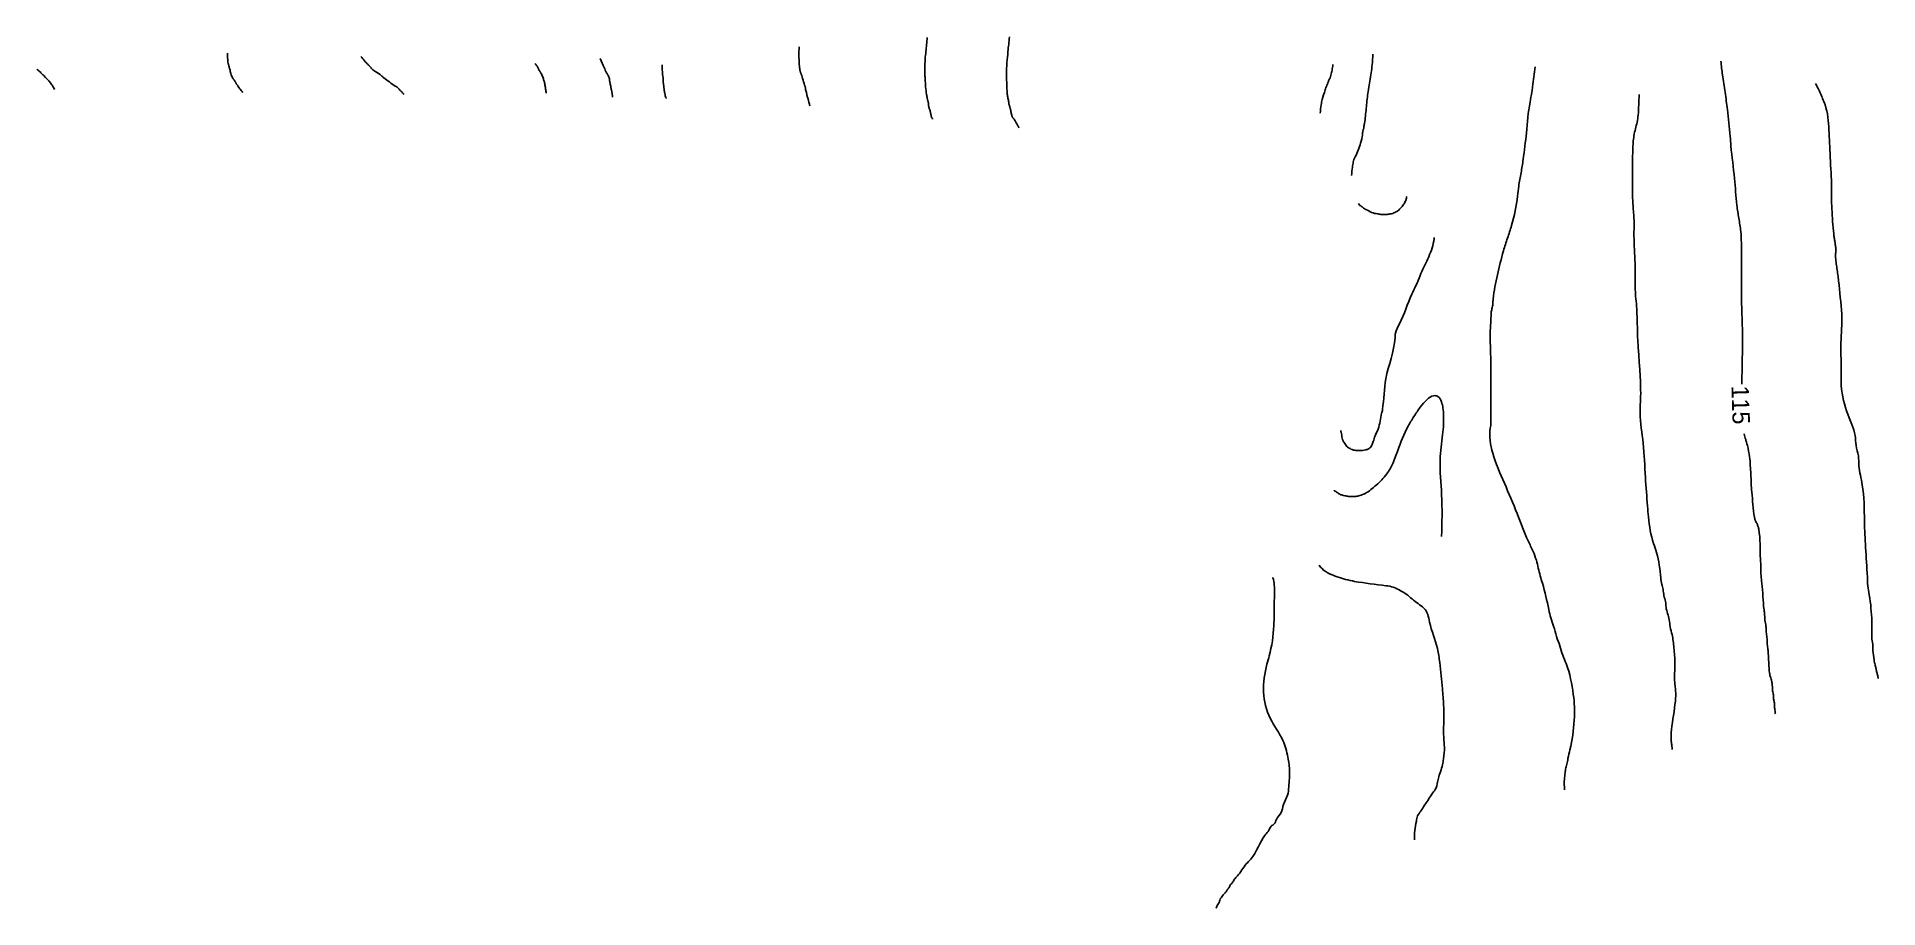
# Model space of a CAD drawing. Extents: x 366044 to 388405, y 4538112 to 4547939.
# Drawn here: x 382922.5 to 383070.4, y 4541431.7 to 4541501.7 of the extents above.
import ezdxf

# ---------------------------------------------------------------- set-up
doc = ezdxf.new("R2010")
doc.units = 0
for name, color, linetype in [('_DOSYADAN_EKLENDI', 7, 'Continuous'), ('Egri_1m', 7, 'Continuous'), ('NADI', 7, 'Continuous'), ('NKOT', 7, 'Continuous')]:
    doc.layers.add(name, color=color, linetype=linetype)

msp = doc.modelspace()

# ---------------------------------------------------------------- linework, layer by layer
at = {"layer": '_DOSYADAN_EKLENDI'}
for points in [[(382967.76, 4541499.96), (382968.07, 4541499.24), (382968.26, 4541498.82), (382968.3, 4541498.75), (382968.34, 4541498.68), (382968.38, 4541498.62), (382968.4, 4541498.58), (382968.42, 4541498.55), (382968.5, 4541498.26), (382968.55, 4541497.98), (382968.61, 4541497.66), (382968.63, 4541497.56), (382968.65, 4541497.45), (382968.68, 4541497.34), (382968.7, 4541497.24), (382968.71, 4541497.2), (382968.71, 4541497.17), (382968.71, 4541497.13), (382968.71, 4541497.1), (382968.72, 4541497.06), (382968.73, 4541497.03), (382968.74, 4541496.97), (382968.75, 4541496.87)], [(382922.49, 4541499.12), (382922.75, 4541498.89), (382923.05, 4541498.6), (382923.58, 4541498.02), (382923.76, 4541497.77), (382923.91, 4541497.49)], [(383035.35, 4541461.58), (383035.35, 4541464.94), (383035.23, 4541467.75), (383035.42, 4541469.76), (383035.5, 4541470.59), (383035.5, 4541471.29), (383035.46, 4541471.91), (383035.33, 4541472.4), (383035.05, 4541472.83), (383034.7, 4541472.89), (383034.19, 4541472.58), (383033.63, 4541471.97), (383033.13, 4541471.23), (383032.65, 4541470.44), (383031.83, 4541468.49), (383031.52, 4541467.67), (383031.21, 4541467.01), (383030.92, 4541466.59), (383030.54, 4541466.13), (383030.1, 4541465.71), (383029.2, 4541465.04), (383028.78, 4541464.87), (383028.45, 4541464.8), (383028.24, 4541464.79), (383027.94, 4541464.8), (383027.66, 4541464.84), (383027.3, 4541464.92), (383027.16, 4541464.97), (383027.06, 4541465.04), (383026.96, 4541465.12), (383026.74, 4541465.25), (383026.71, 4541465.27)]]:
    msp.add_spline(points, degree=3, dxfattribs=at)
at = {"layer": 'Egri_1m'}
for points in [[(382983.73, 4541500.91), (382983.72, 4541500.47), (382983.72, 4541500.03), (382983.75, 4541499.49), (382983.77, 4541499.23), (382983.79, 4541499.1), (382983.81, 4541498.98), (382983.84, 4541498.89), (382983.87, 4541498.8), (382983.91, 4541498.71), (382983.94, 4541498.62), (382984.09, 4541498.1), (382984.24, 4541497.58), (382984.28, 4541497.39), (382984.32, 4541497.24), (382984.33, 4541497.19), (382984.34, 4541497.14), (382984.35, 4541497.08), (382984.36, 4541497.03), (382984.39, 4541496.91), (382984.43, 4541496.8), (382984.47, 4541496.68), (382984.5, 4541496.56), (382984.54, 4541496.38), (382984.58, 4541496.25), (382984.62, 4541496.17)], [(382994.02, 4541501.66), (382993.92, 4541500.53), (382993.86, 4541499.94), (382993.84, 4541499.46), (382993.84, 4541498.99), (382993.84, 4541498.64), (382993.86, 4541498.29), (382993.97, 4541497.09), (382994.03, 4541496.76), (382994.04, 4541496.7), (382994.06, 4541496.63), (382994.08, 4541496.56), (382994.1, 4541496.49), (382994.12, 4541496.39), (382994.13, 4541496.28), (382994.14, 4541496.18), (382994.16, 4541496.07), (382994.19, 4541495.97), (382994.23, 4541495.86), (382994.27, 4541495.71), (382994.3, 4541495.59), (382994.32, 4541495.47), (382994.35, 4541495.35), (382994.36, 4541495.29), (382994.38, 4541495.23), (382994.44, 4541495.13), (382994.45, 4541495.11)], [(382937.81, 4541500.39), (382937.83, 4541499.89), (382937.88, 4541499.48), (382937.94, 4541499.3), (382937.97, 4541499.21), (382937.99, 4541499.12), (382938.09, 4541498.76), (382938.14, 4541498.59), (382938.18, 4541498.51), (382938.21, 4541498.42), (382938.26, 4541498.35), (382938.31, 4541498.29), (382938.36, 4541498.23), (382938.41, 4541498.16), (382938.44, 4541498.1), (382938.47, 4541498.04), (382938.5, 4541497.98), (382938.54, 4541497.92), (382938.79, 4541497.55), (382938.9, 4541497.41), (382938.98, 4541497.32), (382939.04, 4541497.24)], [(382962.52, 4541499.57), (382962.61, 4541499.46), (382962.68, 4541499.35), (382962.73, 4541499.27), (382962.77, 4541499.19), (382962.81, 4541499.1), (382962.85, 4541499.02), (382962.9, 4541498.95), (382962.94, 4541498.88), (382962.99, 4541498.81), (382963.03, 4541498.74), (382963.1, 4541498.57), (382963.16, 4541498.41), (382963.21, 4541498.25), (382963.27, 4541498.08), (382963.3, 4541497.94), (382963.33, 4541497.79), (382963.37, 4541497.5), (382963.41, 4541497.2)], [(382972.72, 4541499.46), (382972.73, 4541499.28), (382972.74, 4541499.04), (382972.78, 4541498.56), (382972.81, 4541498.34), (382972.81, 4541498.25), (382972.82, 4541498.15), (382972.82, 4541498.06), (382972.83, 4541497.96), (382972.84, 4541497.92), (382972.84, 4541497.88), (382972.85, 4541497.83), (382972.86, 4541497.79), (382972.87, 4541497.71), (382972.87, 4541497.63), (382972.88, 4541497.56), (382972.88, 4541497.48), (382972.9, 4541497.4), (382972.92, 4541497.31), (382972.93, 4541497.23), (382972.95, 4541497.15), (382972.96, 4541497.1), (382972.96, 4541497.04), (382972.96, 4541496.99), (382972.98, 4541496.94), (382973.05, 4541496.77)], [(383026.62, 4541499.49), (383026.58, 4541499.25), (383026.51, 4541498.84), (383026.46, 4541498.64), (383026.39, 4541498.43), (383026.35, 4541498.33), (383026.3, 4541498.22), (383026.25, 4541498.12), (383026.21, 4541498.01), (383026.06, 4541497.64), (383025.93, 4541497.25), (383025.71, 4541496.47), (383025.67, 4541496.26), (383025.59, 4541495.58)], [(383029.83, 4541500.31), (383029.8, 4541499.82), (383029.73, 4541499.16), (383029.63, 4541498.49), (383029.52, 4541497.83), (383029.42, 4541497.16), (383029.29, 4541495.96), (383029.15, 4541494.75), (383029.1, 4541494.42), (383029.09, 4541494.35), (383029.07, 4541494.29), (383029.05, 4541494.23), (383029.03, 4541494.16), (383028.99, 4541493.85), (383028.84, 4541493.18), (383028.41, 4541492.07), (383028.31, 4541491.86), (383028.25, 4541491.66), (383028.19, 4541491.25), (383028.1, 4541490.58)], [(383042.86, 4541499.31), (383042.66, 4541497.71), (383042.6, 4541497.27), (383042.45, 4541496.47), (383042.16, 4541494), (383041.9, 4541491.86), (383041.73, 4541490.8), (383041.63, 4541490.26), (383041.54, 4541489.73), (383041.45, 4541488.92), (383040.97, 4541486.56), (383040.81, 4541486.05), (383040.64, 4541485.54), (383040.47, 4541485.04), (383040.31, 4541484.53), (383039.85, 4541482.6), (383039.49, 4541480.65), (383039.48, 4541480.53), (383039.47, 4541480.41), (383039.47, 4541480.29), (383039.46, 4541480.17), (383039.37, 4541479.79), (383039.31, 4541479.13), (383039.27, 4541478.38), (383039.29, 4541475.97), (383039.31, 4541473.05), (383039.29, 4541470.51)], [(383065.39, 4541497.97), (383065.53, 4541497.69), (383065.96, 4541496.75), (383066.15, 4541496.27), (383066.22, 4541496.02), (383066.29, 4541495.77), (383066.43, 4541494.74), (383066.49, 4541493.71), (383066.54, 4541492.64), (383066.66, 4541490.19), (383066.68, 4541489.61), (383066.68, 4541489.04), (383066.68, 4541488.46), (383066.7, 4541487.89), (383066.85, 4541485.88), (383066.89, 4541485.56), (383066.94, 4541485.26), (383066.99, 4541484.95), (383067.03, 4541484.63), (383067.03, 4541484.5), (383067.01, 4541484.37), (383066.99, 4541484.24), (383066.99, 4541484.11), (383067.04, 4541483.61), (383067.11, 4541483.11), (383067.18, 4541482.61), (383067.24, 4541482.11), (383067.49, 4541479.45), (383067.51, 4541479.07), (383067.5, 4541478.69), (383067.47, 4541477.94), (383067.43, 4541477.18), (383067.42, 4541476.42), (383067.46, 4541475.3)], [(383051.22, 4541497.08), (383051.18, 4541496.25), (383051.14, 4541495.42), (383051.05, 4541494.87), (383050.92, 4541494.32), (383050.8, 4541493.77), (383050.74, 4541493.21), (383050.68, 4541490.15), (383050.68, 4541489.04), (383050.71, 4541488.45), (383050.75, 4541487.87), (383050.79, 4541487.28), (383050.82, 4541486.7), (383050.82, 4541486.46), (383050.81, 4541486.22), (383050.8, 4541485.98), (383050.8, 4541485.74), (383050.89, 4541483.52), (383050.9, 4541482.91), (383050.9, 4541482.3), (383050.91, 4541481.69), (383050.92, 4541481.08), (383051, 4541480.28), (383051.04, 4541479.45), (383051.07, 4541478.63), (383051.09, 4541477.8), (383051.13, 4541476.98), (383051.21, 4541475.81), (383051.25, 4541475.22), (383051.29, 4541474.64), (383051.33, 4541472.58), (383051.29, 4541471.8)], [(383032.55, 4541488.9), (383032.49, 4541488.62), (383032.33, 4541488.31), (383032.12, 4541488.03), (383031.82, 4541487.74), (383031.51, 4541487.57), (383031.13, 4541487.47), (383030.83, 4541487.44), (383030.53, 4541487.44), (383030.23, 4541487.49), (383029.72, 4541487.61), (383029.27, 4541487.85), (383029.13, 4541487.92), (383029.03, 4541488.01), (383028.79, 4541488.17), (383028.66, 4541488.33)], [(383034.76, 4541485.59), (383034.72, 4541485.3), (383034.24, 4541483.87)], [(383034.24, 4541483.87), (383033.62, 4541482.54), (383033.29, 4541481.74), (383032.96, 4541481.04), (383031.96, 4541478.67), (383031.64, 4541477.91), (383031.61, 4541477.55), (383030.87, 4541474.25), (383030.6, 4541471.79), (383030.57, 4541471.62), (383030.53, 4541471.48), (383030.25, 4541470.21), (383030, 4541469.66), (383029.86, 4541469.21), (383029.74, 4541468.91), (383029.53, 4541468.65), (383029.39, 4541468.58), (383029.25, 4541468.54), (383028.71, 4541468.49), (383028.39, 4541468.51), (383028.15, 4541468.56), (383027.99, 4541468.64), (383027.85, 4541468.73), (383027.73, 4541468.81), (383027.64, 4541468.97), (383027.52, 4541469.13), (383027.43, 4541469.27), (383027.36, 4541469.47), (383027.28, 4541469.96), (383027.24, 4541470.09)], [(383067.46, 4541475.3), (383067.57, 4541472.79), (383068.3, 4541470.57), (383068.56, 4541469.7), (383068.65, 4541468.88), (383068.83, 4541468.06), (383068.87, 4541467.27), (383068.99, 4541466.5), (383069.14, 4541465.74), (383069.32, 4541462.81), (383069.41, 4541460.7), (383069.55, 4541458.33), (383069.59, 4541457.63), (383069.71, 4541456.89), (383069.91, 4541454.75), (383069.92, 4541454.1), (383069.91, 4541453.48), (383069.98, 4541452.94), (383070, 4541452.44), (383070.09, 4541451.67), (383070.17, 4541451.28), (383070.24, 4541451.02), (383070.29, 4541450.74), (383070.37, 4541450.46), (383070.42, 4541450.18)], [(383051.29, 4541471.8), (383051.29, 4541471.52), (383051.54, 4541469.07), (383051.72, 4541466.33), (383051.89, 4541464.02), (383051.96, 4541463.15), (383052.38, 4541461.02), (383052.62, 4541460.29), (383052.96, 4541458.25), (383053.03, 4541457.74), (383053.14, 4541457.32), (383053.21, 4541456.84), (383053.34, 4541456.36), (383053.38, 4541455.91), (383053.64, 4541454.89), (383053.71, 4541454.32), (383053.86, 4541453.7), (383054.01, 4541452.63), (383054.09, 4541451.41), (383054.06, 4541450.15), (383054.1, 4541449.58), (383054.15, 4541449.19), (383054.13, 4541448.37), (383053.82, 4541446.07), (383053.8, 4541445.12), (383053.85, 4541444.75), (383053.87, 4541444.48)], [(383039.29, 4541470.51), (383039.25, 4541470.29), (383039.46, 4541468.28), (383040.39, 4541465.87), (383041.42, 4541463.42), (383042.3, 4541461.23), (383042.7, 4541460.38), (383042.96, 4541459.67), (383043.27, 4541458.42), (383043.45, 4541457.83), (383043.96, 4541455.71), (383044.12, 4541455.05), (383044.35, 4541454.37), (383044.58, 4541453.55), (383044.85, 4541452.81), (383045.08, 4541452.05), (383045.35, 4541451.37), (383045.93, 4541448.9), (383046.02, 4541447.89), (383046, 4541446.82), (383045.66, 4541444.46), (383045.5, 4541443.76), (383045.41, 4541443.29), (383045.31, 4541442.9), (383045.25, 4541442.5), (383045.22, 4541441.35), (383045.23, 4541441.25)], [(383021.78, 4541458.29), (383021.79, 4541458.26), (383021.92, 4541457.07)], [(383025.5, 4541459.27), (383025.74, 4541459), (383026.3, 4541458.62), (383026.97, 4541458.35), (383027.64, 4541458.14), (383028.36, 4541457.98), (383030.88, 4541457.63), (383031.47, 4541457.51), (383032.03, 4541457.24), (383032.5, 4541456.95), (383033.46, 4541456.19), (383033.93, 4541455.84), (383034.23, 4541455.33), (383034.38, 4541454.71), (383035.01, 4541452.58), (383035.2, 4541451.45), (383035.41, 4541449.36), (383035.47, 4541448.71), (383035.51, 4541448.01), (383035.53, 4541447.33), (383035.53, 4541445.19), (383035.57, 4541444.69), (383035.56, 4541444.26), (383035.5, 4541443.79), (383035.46, 4541443.39), (383035.3, 4541442.83), (383035.12, 4541442.28), (383035.03, 4541441.86), (383034.84, 4541441.27), (383034.55, 4541440.88), (383034.26, 4541440.41), (383033.97, 4541440), (383033.68, 4541439.53), (383033.42, 4541439.14), (383033.32, 4541438.72), (383033.19, 4541437.96), (383033.17, 4541437.22)], [(383021.92, 4541457.07), (383021.89, 4541455.35), (383021.87, 4541454.43), (383021.5, 4541451.99), (383021.32, 4541451.34), (383021.04, 4541449.1), (383021.58, 4541446.98), (383022.6, 4541445.21), (383022.84, 4541444.55), (383022.99, 4541443.85), (383023.09, 4541443.28), (383023.12, 4541442.15), (383023.07, 4541441.48), (383022.97, 4541440.81), (383022.65, 4541440.05), (383022.46, 4541439.41), (383022.08, 4541438.86), (383021.91, 4541438.5), (383021.65, 4541438.31), (383021.47, 4541438), (383021.18, 4541437.61), (383020.01, 4541435.67), (383019.66, 4541435.29), (383018.94, 4541434.32), (383018.71, 4541434.05), (383018.53, 4541433.77), (383018.36, 4541433.58), (383018.24, 4541433.33), (383018.09, 4541433.16), (383018.04, 4541433.05), (383017.95, 4541432.97), (383017.69, 4541432.64), (383017.57, 4541432.47), (383017.51, 4541432.3), (383017.48, 4541432.19), (383017.36, 4541432.02), (383017.3, 4541431.89), (383017.25, 4541431.77), (383017.22, 4541431.73)]]:
    msp.add_spline(points, degree=3, dxfattribs=at)
at = {"layer": 'NADI'}
for points in [[(383000.63, 4541501.71), (383000.57, 4541501.12), (383000.51, 4541500.53), (383000.43, 4541499.64), (383000.41, 4541499.34), (383000.39, 4541498.87), (383000.39, 4541498.4), (383000.42, 4541497.99), (383000.43, 4541497.57), (383000.45, 4541497.2), (383000.49, 4541496.86), (383000.56, 4541496.55), (383000.61, 4541496.24), (383000.64, 4541496.15), (383000.67, 4541496.05), (383000.7, 4541495.96), (383000.72, 4541495.87), (383000.78, 4541495.57), (383000.81, 4541495.43), (383000.83, 4541495.36), (383000.86, 4541495.29), (383000.89, 4541495.24), (383000.93, 4541495.19), (383000.96, 4541495.14), (383001, 4541495.09), (383001.15, 4541494.86), (383001.29, 4541494.62), (383001.31, 4541494.59), (383001.32, 4541494.55), (383001.33, 4541494.51), (383001.35, 4541494.48), (383001.41, 4541494.4)], [(382948.53, 4541500.14), (382948.84, 4541499.76), (382948.92, 4541499.67), (382949, 4541499.59), (382949.08, 4541499.51), (382949.16, 4541499.43), (382949.19, 4541499.39), (382949.29, 4541499.28), (382949.35, 4541499.21), (382949.41, 4541499.14), (382949.57, 4541499.01), (382949.74, 4541498.9), (382949.82, 4541498.84), (382949.91, 4541498.79), (382949.99, 4541498.74), (382950.08, 4541498.68), (382950.15, 4541498.62), (382950.22, 4541498.56), (382950.29, 4541498.49), (382950.36, 4541498.43), (382950.82, 4541498.09), (382951.29, 4541497.76), (382951.43, 4541497.67), (382951.61, 4541497.5), (382951.72, 4541497.37), (382951.75, 4541497.34), (382951.78, 4541497.32), (382951.81, 4541497.3), (382951.84, 4541497.27), (382951.92, 4541497.17), (382951.97, 4541497.09)], [(383057.79, 4541499.76), (383057.91, 4541498.65), (383058.12, 4541497.26), (383058.22, 4541496.56), (383058.31, 4541495.87), (383058.53, 4541493.72), (383058.59, 4541492.95), (383058.88, 4541490.34), (383059.07, 4541488.2), (383059.14, 4541487.67), (383059.23, 4541487.14), (383059.31, 4541486.61), (383059.38, 4541486.08), (383059.43, 4541485.16), (383059.43, 4541482.58), (383059.45, 4541480.27), (383059.52, 4541478), (383059.49, 4541475.24), (383059.47, 4541473.83)], [(383059.65, 4541469.82), (383059.78, 4541469.36), (383059.85, 4541469.13), (383059.91, 4541468.9), (383060.09, 4541467.99), (383060.15, 4541467.28), (383060.19, 4541466.57), (383060.22, 4541465.86), (383060.27, 4541465.15), (383060.36, 4541464.14), (383060.48, 4541463.14), (383060.54, 4541462.9), (383060.66, 4541462.66), (383060.76, 4541462.42), (383060.82, 4541462.18), (383060.96, 4541459.75), (383061, 4541459.08), (383061.01, 4541458.43), (383061.08, 4541457.84), (383061.25, 4541455.69), (383061.3, 4541455.3), (383061.34, 4541454.73), (383061.35, 4541454.68), (383061.37, 4541454.64), (383061.38, 4541454.59), (383061.39, 4541454.54), (383061.41, 4541454.17), (383061.5, 4541453.3), (383061.52, 4541452.82), (383061.57, 4541452.42), (383061.61, 4541451.91), (383061.63, 4541451.39), (383061.7, 4541450.62), (383061.72, 4541450.49), (383061.74, 4541450.36), (383061.79, 4541450.22), (383061.85, 4541450.05), (383061.87, 4541449.94), (383061.9, 4541449.77), (383061.92, 4541449.51), (383061.94, 4541449.34), (383061.94, 4541449.2), (383061.99, 4541449.01), (383062, 4541448.87), (383062.01, 4541448.74), (383062.02, 4541448.6), (383062.03, 4541448.47), (383062.06, 4541448.36), (383062.08, 4541448.19), (383062.1, 4541447.82), (383062.15, 4541447.48), (383062.16, 4541447.33)]]:
    msp.add_spline(points, degree=3, dxfattribs=at)

# ---------------------------------------------------------------- texts
at = {"layer": 'NKOT'}
msp.add_text('115', height=1.4, rotation=271.8173, dxfattribs=at).set_placement((383058.63, 4541473.69))

doc.saveas('drawing.dxf')
